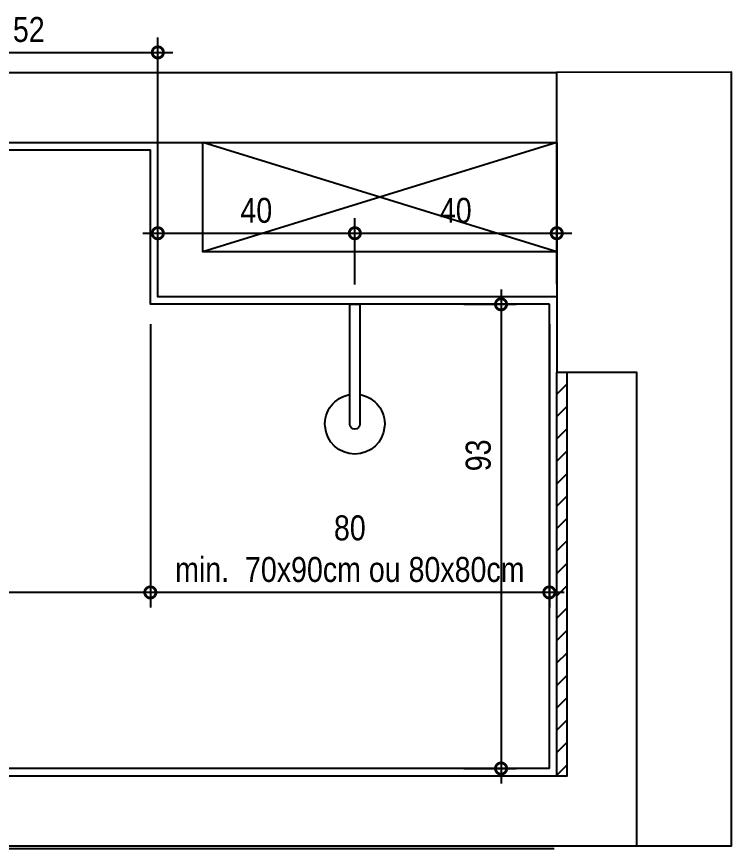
# Model space of a CAD drawing. Header units: metres. Extents: x 3 to 168, y -142 to 28.
# Drawn here: x 26.319 to 27.752, y -80.709 to -79.042 of the extents above; entities that cross this region are included whole.
import ezdxf

# ---------------------------------------------------------------- set-up
doc = ezdxf.new("R2010")
doc.units = ezdxf.units.M
for name, color, linetype in [('ARQ-ALV ACAB', 4, 'Continuous'), ('ARQ-ALV OSSO', 5, 'Continuous'), ('ARQ-DIM', 2, 'Continuous'), ('ARQ-ENCH', 1, 'Continuous'), ('ARQ-HID', 2, 'Continuous'), ('ARQ-SIM', 1, 'Continuous')]:
    doc.layers.add(name, color=color, linetype=linetype)
doc.styles.add('Adesa', font='ARIALN.TTF')
doc.dimstyles.new('ADESA 1-0025', dxfattribs={"dimtxt": 0.05, "dimasz": 0.045, "dimexe": 0.03, "dimexo": 0.04, "dimgap": 0.02, "dimtad": 1, "dimtoh": 1, "dimdec": 0, "dimlfac": 100, "dimzin": 4, "dimtxsty": 'Adesa', "dimblk": 'DOTSMALL', "dimcen": 1, "dimdle": 0.03, "dimclrd": 1, "dimclre": 1, "dimclrt": 256, "dimazin": 1, "dimtm": 1e-09, "dimtfac": 1, "dimtdec": 0, "dimtix": 1, "dimtmove": 2, "dimatfit": 0, "dimldrblk": 'DOTSMALL', "dimfxl": 0.8, "dimtvp": 2, "dimtolj": 1, "dimtzin": 0, "dimarcsym": 0})

# ---------------------------------------------------------------- blocks, each defined once
blk = doc.blocks.new('CHUVEIRO')
at = {"ltscale": 0.025}
blk.add_lwpolyline([(-0.01, -0.24, 1), (0.01, -0.24), (0.01, 0), (-0.01, 0)], format="xyb", close=True, dxfattribs=at)
blk.add_arc((0, -0.24), 0.06, 99.5942, 80.4061, dxfattribs=at)
blk = doc.blocks.new('_DotSmall')
at = {"color": 0, "linetype": 'ByBlock', "const_width": 0.5}
blk.add_lwpolyline([(-0.0625, 0, 1), (0.0625, 0, 1)], format="xyb", close=True, dxfattribs=at)
blk = doc.blocks.new('*D195')
at = {"layer": 'ARQ-DIM', "color": 1, "lineweight": -2, "transparency": 16777216}
for p, q in [((26.0846, -79.3547), (26.0846, -79.084)), ((26.6019, -79.3547), (26.6019, -79.084)), ((26.0546, -79.114), (26.6319, -79.114))]:
    blk.add_line(p, q, dxfattribs=at)
at = {"layer": 'Defpoints', "color": 0, "transparency": 16777216}
for p in [(26.6019, -79.114), (26.0846, -79.3947, 0), (26.6019, -79.3947, 0)]:
    blk.add_point(p, dxfattribs=at)
at = {"layer": 'ARQ-DIM', "color": 1, "lineweight": -2, "transparency": 16777216, "xscale": 0.045, "yscale": 0.045, "zscale": 0.045, "rotation": 180}
blk.add_blockref('_DotSmall', (26.0846, -79.114), dxfattribs=at)
at = {"layer": 'ARQ-DIM', "color": 1, "lineweight": -2, "transparency": 16777216, "xscale": 0.045, "yscale": 0.045, "zscale": 0.045}
blk.add_blockref('_DotSmall', (26.6019, -79.114), dxfattribs=at)
at = {"layer": 'ARQ-DIM', "transparency": 16777216, "insert": (26.3432, -79.0684), "char_height": 0.05, "attachment_point": 5, "style": 'Adesa'}
blk.add_mtext('\\A1;52', dxfattribs=at)
blk = doc.blocks.new('*D196')
at = {"layer": 'ARQ-DIM', "color": 1, "lineweight": -2, "transparency": 16777216}
for p, q in [((26.6019, -79.5637), (26.6019, -79.4463)), ((26.9969, -79.5787), (26.9969, -79.4463)), ((26.5719, -79.4763), (27.0269, -79.4763))]:
    blk.add_line(p, q, dxfattribs=at)
at = {"layer": 'Defpoints', "color": 0, "transparency": 16777216}
for p in [(26.9969, -79.4763), (26.6019, -79.6037, 0), (26.9969, -79.6187, 0)]:
    blk.add_point(p, dxfattribs=at)
at = {"layer": 'ARQ-DIM', "color": 1, "lineweight": -2, "transparency": 16777216, "xscale": 0.045, "yscale": 0.045, "zscale": 0.045, "rotation": 180}
blk.add_blockref('_DotSmall', (26.6019, -79.4763), dxfattribs=at)
at = {"layer": 'ARQ-DIM', "color": 1, "lineweight": -2, "transparency": 16777216, "xscale": 0.045, "yscale": 0.045, "zscale": 0.045}
blk.add_blockref('_DotSmall', (26.9969, -79.4763), dxfattribs=at)
at = {"layer": 'ARQ-DIM', "transparency": 16777216, "insert": (26.7994, -79.4308), "char_height": 0.05, "attachment_point": 5, "style": 'Adesa'}
blk.add_mtext('\\A1;40', dxfattribs=at)
blk = doc.blocks.new('*D197')
at = {"layer": 'ARQ-DIM', "color": 1, "lineweight": -2, "transparency": 16777216}
for p, q in [((26.9969, -79.5787), (26.9969, -79.4463)), ((27.4017, -79.5781), (27.4017, -79.4463)), ((26.9669, -79.4763), (27.4317, -79.4763))]:
    blk.add_line(p, q, dxfattribs=at)
at = {"layer": 'Defpoints', "color": 0, "transparency": 16777216}
for p in [(27.4017, -79.4763), (26.9969, -79.6187, 0), (27.4017, -79.6181)]:
    blk.add_point(p, dxfattribs=at)
at = {"layer": 'ARQ-DIM', "color": 1, "lineweight": -2, "transparency": 16777216, "xscale": 0.045, "yscale": 0.045, "zscale": 0.045, "rotation": 180}
blk.add_blockref('_DotSmall', (26.9969, -79.4763), dxfattribs=at)
at = {"layer": 'ARQ-DIM', "color": 1, "lineweight": -2, "transparency": 16777216, "xscale": 0.045, "yscale": 0.045, "zscale": 0.045}
blk.add_blockref('_DotSmall', (27.4017, -79.4763), dxfattribs=at)
at = {"layer": 'ARQ-DIM', "transparency": 16777216, "insert": (27.1993, -79.4308), "char_height": 0.05, "attachment_point": 5, "style": 'Adesa'}
blk.add_mtext('\\A1;40', dxfattribs=at)
blk = doc.blocks.new('*D198')
at = {"layer": 'ARQ-DIM', "color": 1, "lineweight": -2, "transparency": 16777216}
for p, q in [((26.5869, -79.6587), (26.5869, -80.2259)), ((27.3869, -79.6587), (27.3869, -80.2259)), ((27.4169, -80.1959), (26.5569, -80.1959))]:
    blk.add_line(p, q, dxfattribs=at)
at = {"layer": 'Defpoints', "color": 0, "transparency": 16777216}
for p in [(26.5869, -79.6187), (27.3869, -79.6187), (26.5869, -80.1959)]:
    blk.add_point(p, dxfattribs=at)
at = {"layer": 'ARQ-DIM', "color": 1, "lineweight": -2, "transparency": 16777216, "xscale": 0.045, "yscale": 0.045, "zscale": 0.045, "rotation": 180}
blk.add_blockref('_DotSmall', (26.5869, -80.1959), dxfattribs=at)
at = {"layer": 'ARQ-DIM', "color": 1, "lineweight": -2, "transparency": 16777216, "xscale": 0.045, "yscale": 0.045, "zscale": 0.045}
blk.add_blockref('_DotSmall', (27.3869, -80.1959), dxfattribs=at)
at = {"layer": 'ARQ-DIM', "transparency": 16777216, "insert": (26.9869, -80.1086), "char_height": 0.05, "attachment_point": 5, "style": 'Adesa'}
blk.add_mtext('\\A1;80\\Pmin.  70x90cm ou 80x80cm', dxfattribs=at)
blk = doc.blocks.new('*D199')
at = {"layer": 'ARQ-DIM', "color": 1, "lineweight": -2, "transparency": 16777216}
for p, q in [((27.2901, -79.5887), (27.2901, -80.5787)), ((27.2154, -79.6187), (27.3201, -79.6187)), ((27.2154, -80.5487), (27.3201, -80.5487))]:
    blk.add_line(p, q, dxfattribs=at)
at = {"layer": 'Defpoints', "color": 0, "transparency": 16777216}
for p in [(27.1754, -79.6187), (27.1754, -80.5487, 0), (27.2901, -80.5487)]:
    blk.add_point(p, dxfattribs=at)
at = {"layer": 'ARQ-DIM', "color": 1, "lineweight": -2, "transparency": 16777216, "xscale": 0.045, "yscale": 0.045, "zscale": 0.045}
for p, rotation in [((27.2901, -79.6187), 90), ((27.2901, -80.5487), 270)]:
    blk.add_blockref('_DotSmall', p, dxfattribs=dict(at, rotation=rotation))
at = {"layer": 'ARQ-DIM', "transparency": 16777216, "insert": (27.2446, -79.9213), "char_height": 0.05, "attachment_point": 5, "rotation": 90, "style": 'Adesa'}
blk.add_mtext('\\A1;93', dxfattribs=at)
blk = doc.blocks.new('*D200')
at = {"layer": 'ARQ-DIM', "color": 1, "lineweight": -2, "transparency": 16777216}
for p, q in [((26.5869, -79.6587), (26.5869, -80.2259)), ((25.6581, -79.7493), (25.6581, -80.2259)), ((26.6169, -80.1959), (25.6281, -80.1959))]:
    blk.add_line(p, q, dxfattribs=at)
at = {"layer": 'Defpoints', "color": 0, "transparency": 16777216}
for p in [(26.5869, -79.6187), (25.6581, -79.7093), (25.6581, -80.1959)]:
    blk.add_point(p, dxfattribs=at)
at = {"layer": 'ARQ-DIM', "color": 1, "lineweight": -2, "transparency": 16777216, "xscale": 0.045, "yscale": 0.045, "zscale": 0.045, "rotation": 180}
blk.add_blockref('_DotSmall', (25.6581, -80.1959), dxfattribs=at)
at = {"layer": 'ARQ-DIM', "color": 1, "lineweight": -2, "transparency": 16777216, "xscale": 0.045, "yscale": 0.045, "zscale": 0.045}
blk.add_blockref('_DotSmall', (26.5869, -80.1959), dxfattribs=at)
at = {"layer": 'ARQ-DIM', "transparency": 16777216, "insert": (26.1225, -80.1086), "char_height": 0.05, "attachment_point": 5, "style": 'Adesa'}
blk.add_mtext('\\A1;93\\Pmín. 60cm', dxfattribs=at)
blk = doc.blocks.new('AREAS MOLHADAS')
at = {"layer": 'ARQ-ENCH'}
h = blk.add_hatch(dxfattribs=at)
h.set_pattern_fill('ANSI31', color=256, scale=0.01)
h.set_pattern_definition([(45, (27.75195, -81.603668), (-0.02245064, 0.02245064), [])])
h.paths.add_polyline_path([(27.4019, -79.7544), (27.4219, -79.7544), (27.4219, -80.5637), (27.4019, -80.5637)])
at = {"layer": 'ARQ-ALV ACAB'}
for p, q in [((27.3869, -80.5487), (25.5681, -80.5487)), ((25.5681, -80.7087), (27.3969, -80.7087))]:
    blk.add_line(p, q, dxfattribs=at)
at = {"layer": 'ARQ-ALV ACAB', "elevation": 0}
for points in [[(24.8581, -79.3094), (26.5869, -79.3094)], [(27.3869, -79.6187), (26.5869, -79.6187), (26.5869, -79.3094)], [(27.3869, -80.5487), (27.3869, -79.6187)]]:
    blk.add_lwpolyline(points, dxfattribs=at)
at = {"layer": 'ARQ-ALV OSSO'}
blk.add_line((25.5731, -80.7037), (27.5619, -80.7037), dxfattribs=at)
for points in [[(24.6505, -79.1544), (27.4011, -79.1544)], [(27.4011, -79.1544), (27.4019, -79.7544), (27.5619, -79.7544), (27.5619, -80.7037), (27.7519, -80.7037), (27.7519, -79.1539), (27.4011, -79.1544)], [(24.6505, -79.2944), (27.4019, -79.2944)]]:
    blk.add_lwpolyline(points, dxfattribs=at)
at = {"layer": 'ARQ-ALV OSSO', "elevation": 0}
for points in [[(27.4019, -79.6037), (26.6019, -79.6037), (26.6019, -79.2944)], [(27.4219, -79.7544), (27.4219, -80.5637)], [(27.4219, -80.5637), (25.5731, -80.5637)]]:
    blk.add_lwpolyline(points, dxfattribs=at)
blk.add_lwpolyline([(26.6919, -79.2944), (27.4019, -79.2944), (27.4019, -79.5137), (26.6919, -79.5137)], close=True, dxfattribs=at)
at = {"layer": 'ARQ-ENCH'}
blk.add_lwpolyline([(27.4019, -79.7544), (27.4219, -79.7544), (27.4219, -80.5637), (27.4019, -80.5637)], close=True, dxfattribs=at)
at = {"layer": 'ARQ-SIM', "elevation": 0}
blk.add_lwpolyline([(27.4019, -79.5137), (26.6919, -79.2944)], dxfattribs=at)
at = {"layer": 'ARQ-SIM'}
blk.add_lwpolyline([(27.402, -79.2944), (26.6919, -79.5137)], dxfattribs=at)
at = {"layer": 'ARQ-HID', "lineweight": -2, "xscale": -1}
blk.add_blockref('CHUVEIRO', (26.9969, -79.6187, 0), dxfattribs=at)
at = {"layer": 'ARQ-DIM'}
for base, p1, p2, picture, middle in [((26.6019, -79.114), (26.0846, -79.3947, 0), (26.6019, -79.3947, 0), '*D195', (26.3432, -79.0684)), ((26.996905572, -79.476348261), (26.601905565, -79.603677686, 0.000004318), (26.996905572, -79.618677275, 0.000004318), '*D196', (26.799405569, -79.430819612)), ((27.4017, -79.4763), (26.9969, -79.6187, 0), (27.4017, -79.6181), '*D197', (27.1993, -79.4308))]:
    dim = blk.add_linear_dim(base=base, p1=p1, p2=p2, dimstyle='ADESA 1-0025', dxfattribs=at)
    dim.commit()
    dim.dimension.update_dxf_attribs({"geometry": picture, "text_midpoint": middle})
dim = blk.add_linear_dim(base=(27.2901, -80.5487, 0), p1=(27.1754, -79.6187, 0), p2=(27.1754, -80.5487), angle=90, dimstyle='ADESA 1-0025', dxfattribs=at)
dim.commit()
dim.dimension.update_dxf_attribs({"geometry": '*D199', "text_midpoint": (27.2446, -79.9213, 0), "dimtype": 128})
dim = blk.add_linear_dim(base=(25.6581, -80.1959, 0), p1=(26.5869, -79.6187, 0), p2=(25.6581, -79.7093, 0), text='<>\\Pmín. 60cm', dimstyle='ADESA 1-0025', dxfattribs=at)
dim.commit()
dim.dimension.update_dxf_attribs({"geometry": '*D200', "text_midpoint": (26.1225, -80.1086, 0)})
dim = blk.add_linear_dim(base=(26.5869, -80.1959, 0), p1=(27.3869, -79.6187, 0), p2=(26.5869, -79.6187, 0), angle=180, text='<>\\Pmin.  70x90cm ou 80x80cm', dimstyle='ADESA 1-0025', dxfattribs=at)
dim.commit()
dim.dimension.update_dxf_attribs({"geometry": '*D198', "text_midpoint": (26.9869, -80.1086, 0)})

msp = doc.modelspace()

# ---------------------------------------------------------------- block references
msp.add_blockref('AREAS MOLHADAS', (0, 0))

doc.saveas('drawing.dxf')
